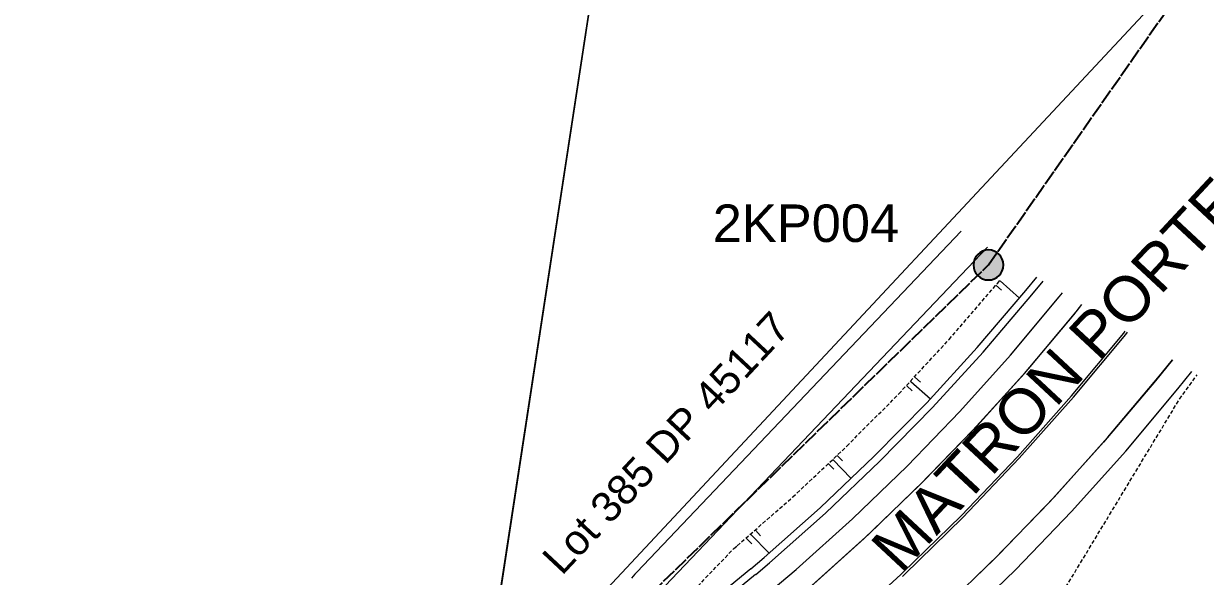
# Model space of a CAD drawing. Header units: metres. Extents: x 268878 to 269469, y 6087458 to 6088814.
# Drawn here: x 269123.2 to 269202, y 6088005.4 to 6088042.2 of the extents above; entities that cross this region are included whole.
import ezdxf
from ezdxf.enums import TextEntityAlignment as Align

# ---------------------------------------------------------------- set-up
doc = ezdxf.new("R2010")
doc.units = ezdxf.units.M
doc.linetypes.add('Cable Exist OH', pattern=[1, 1, 0])
doc.linetypes.add('DASHED2', pattern=[0.375, 0.25, -0.125])
doc.layers.get('0').update_dxf_attribs({"color": 6})
for name, color, linetype, lineweight in [('Cadastre Developer_SP_NEW', 2, 'Continuous', 5), ('Cadastre Land Parcels_SP_EXT', 9, 'Continuous', 5), ('Cadastre Roads_SP_EXT', 9, 'Continuous', 5)]:
    doc.layers.add(name, color=color, linetype=linetype, lineweight=lineweight)
for name, color, linetype in [('Mains_HV_MOD', 3, 'Continuous'), ('Mains_LV_MOD', 3, 'Continuous'), ('SupportsUG_HV_MOD', 3, 'Continuous')]:
    doc.layers.add(name, color=color, linetype=linetype)
doc.styles.add('AGI32-Arial', font='arial.ttf')
doc.styles.add('POLE_LABEL', font='arial.ttf')
doc.styles.get("Standard").update_dxf_attribs({"font": 'arial.ttf'})

# ---------------------------------------------------------------- blocks, each defined once
blk = doc.blocks.new('POLE_EXT')
blk.add_hatch(color=256).paths.add_polyline_path([(-1, 0, 1), (1, 0, 1)])
blk.add_lwpolyline([(-1, 0, 1), (1, 0, 1)], format="xyb", close=True)
for tag, height, flags, p in [('pNumber', 2.5, 8, (-17.84, 2.067)), ('OWNED_BY', 0.2, 9, (1.355, -0.4)), ('SPECIAL_USE', 0.2, 9, (1.355, -0.8)), ('PARENT', 0.2, 9, (1.355, -0.6)), ('cLV', 0.2, 9, (1.355, -1.4)), ('STATE', 0.2, 9, (1.355, -1)), ('hDepth', 0.2, 9, (1.355, -1.6)), ('USAGE', 0.2, 9, (1.355, -1.2)), ('cHV', 0.2, 9, (1.355, -2)), ('hDia', 0.2, 9, (1.355, -1.8)), ('LBRACKET', 0.2, 9, (1.355, -2.2)), ('LExisting', 0.2, 9, (1.355, -2.4)), ('LANTNUMBER', 0.2, 9, (1.355, -2.6)), ('LOther', 0.2, 9, (1.355, -2.8)), ('LRemove', 0.2, 9, (1.355, -3)), ('LEGEND', 0.2, 9, (1.355, -3.2)), ('cLinedev', 0.2, 9, (1.355, -3.4)), ('pExisting', 0.2, 9, (1.355, -3.8)), ('LOCATION', 0.2, 9, (1.355, -3.6)), ('PFNUMBER', 0.2, 9, (1.355, -4)), ('pFooting', 0.2, 9, (1.355, -4.4)), ('pNew', 0.2, 9, (1.355, -4.6)), ('NEWPFNUMBER', 0.2, 9, (1.355, -4.2)), ('pRelocate', 0.2, 9, (1.355, -5)), ('pRemove', 0.2, 9, (1.355, -5.2)), ('pReplace', 0.2, 9, (1.355, -5.4)), ('pStay', 0.2, 9, (1.355, -5.6)), ('cspan', 0.2, 9, (1.355, -6)), ('STREETNAME', 0.2, 9, (1.355, -6.2)), ('SUBURB', 0.2, 9, (1.355, -6.4)), ('pType', 0.2, 9, (1.355, -5.8)), ('OPERATED_BY', 0.2, 9, (1.355, -7.014)), ('NOTES', 0.2, 9, (1.355, -6.6)), ('MAINTAINED_BY', 0.2, 9, (1.355, -6.814))]:
    blk.add_attdef(tag, text='', height=height, dxfattribs=dict(flags=flags)).set_placement(p, align=Align.MIDDLE_LEFT)
at = {"style": 'POLE_LABEL'}
for tag, height, flags, p in [('ASSET_NUM', 2.5, 8, (2, 2)), ('STRUCTURE_PLANT_NUMBER', 0.2, 9, (1.355, 0.028)), ('STREET_CODE', 0.2, 9, (1.355, -0.2))]:
    blk.add_attdef(tag, text='', height=height, dxfattribs=dict(at, flags=flags)).set_placement(p, align=Align.MIDDLE_LEFT)
at = {"flags": 1}
blk.add_attdef('Z', (1.355, -7.328), '', height=0.2, dxfattribs=at)

msp = doc.modelspace()

# ---------------------------------------------------------------- linework, layer by layer
at = {"layer": 'Cadastre Developer_SP_NEW', "color": 251, "linetype": 'Continuous', "lineweight": 0}
for p, q in [((269187.54223, 6088026.11356), (269188.12507, 6088026.91932)), ((269188.04927, 6088024.76607), (269188.42384, 6088024.43469)), ((269188.32068, 6088025.06002), (269189.6263, 6088023.90497)), ((269182.3681, 6088018.34973), (269183.67372, 6088017.19468)), ((269182.63951, 6088018.64369), (269183.01408, 6088018.31231)), ((269153.76203, 6087996.21503), (269157.0499, 6088017.56333)), ((269182.09669, 6088018.05578), (269182.47126, 6088017.7244)), ((269177.46914, 6088013.40984), (269177.81839, 6088013.05188)), ((269176.88466, 6088012.86333), (269177.23391, 6088012.50537)), ((269177.1769, 6088013.13658), (269178.39427, 6088011.88887)), ((269171.42164, 6088007.8777), (269171.77089, 6088007.51974)), ((269171.71388, 6088008.15096), (269172.93126, 6088006.90324)), ((269172.00612, 6088008.42421), (269172.35538, 6088008.06625)), ((269171.70657, 6088005.8596), (269162.37003, 6087998.20613)), ((269172.02355, 6088005.47292), (269162.68701, 6087997.81944))]:
    msp.add_line(p, q, dxfattribs=at)
at = {"layer": 'Cadastre Developer_SP_NEW', "color": 251, "linetype": 'DASHED2', "lineweight": 0}
for p, q in [((269200.28748, 6088017.17711), (269201.45578, 6088018.79219)), ((269191.93862, 6088003.36497), (269200.28748, 6088017.17711)), ((269163.49846, 6087999.83348), (269170.57193, 6088007.20635))]:
    msp.add_line(p, q, dxfattribs=at)
at = {"layer": 'Cadastre Developer_SP_NEW', "color": 251, "linetype": 'Continuous', "lineweight": 0}
for points in [[(269185.73192, 6088028.37831, 0), (269164.10764, 6088005.64174, 0), (269164.0891, 6088005.62215, 0), (269163.97175, 6088005.49297, 0), (269163.85897, 6088005.35978, 0), (269163.75091, 6088005.22273, 0)], [(269161.34079, 6087996.24592, 0), (269165.05637, 6088003.55536, 0), (269165.06374, 6088003.56977, 0), (269165.11331, 6088003.66201, 0), (269165.16607, 6088003.75246, 0), (269165.22196, 6088003.84102, 0), (269165.2809, 6088003.92757, 0), (269165.34282, 6088004.01201, 0), (269165.40766, 6088004.09424, 0), (269165.47532, 6088004.17416, 0), (269165.54574, 6088004.25166, 0), (269165.55686, 6088004.26342, 0), (269187.47902, 6088027.31319, 0)], [(269171.70657, 6088005.8596, 0), (269172.58868, 6088006.60891, 0), (269176.32252, 6088009.92139, 0), (269179.93847, 6088013.36216, 0), (269183.43214, 6088016.92702, 0), (269186.79927, 6088020.61164, 0), (269190.03576, 6088024.41153, 0), (269190.76712, 6088025.30858, 0)], [(269172.02872, 6088005.47722, 0), (269172.93922, 6088006.25082, 0), (269176.68534, 6088009.57575, 0), (269180.31313, 6088013.02939, 0), (269183.81819, 6088016.60753, 0), (269187.19623, 6088020.30582, 0), (269190.44315, 6088024.11975, 0), (269191.19779, 6088025.04602, 0)], [(269170.5694, 6088002.3309, 0), (269170.83995, 6088002.54953, 0), (269174.71652, 6088005.80345, 0), (269178.47716, 6088009.19067, 0), (269182.11731, 6088012.70708, 0), (269185.63251, 6088016.34839, 0), (269189.0185, 6088020.11015, 0), (269192.27113, 6088023.9878, 0), (269192.48967, 6088024.25842, 0)], [(269170.86816, 6088000.64805, 0), (269171.54051, 6088001.18705, 0), (269175.4642, 6088004.46625, 0), (269179.27106, 6088007.88039, 0), (269182.95645, 6088011.4253, 0), (269186.51587, 6088015.09667, 0), (269189.945, 6088018.89003, 0), (269193.23966, 6088022.80075, 0), (269193.78131, 6088023.47097, 0)], [(269171.51077, 6088001.16308, 0), (269171.86066, 6088001.446, 0), (269175.77512, 6088004.73622, 0), (269179.57236, 6088008.16104, 0), (269183.24777, 6088011.7163, 0), (269186.79687, 6088015.39766, 0), (269190.21532, 6088019.20064, 0), (269193.49897, 6088023.12061, 0), (269193.78131, 6088023.47097, 0)], [(269181.70123, 6088005.47002, 0), (269181.82567, 6088005.5873, 0), (269185.71697, 6088009.38928, 0), (269189.4732, 6088013.32475, 0), (269193.0898, 6088017.38892, 0), (269196.56236, 6088021.57683, 0), (269196.66912, 6088021.7104, 0)], [(269181.81091, 6088005.35352, 0), (269181.94286, 6088005.47789, 0), (269185.8379, 6088009.28403, 0), (269189.59773, 6088013.22379, 0), (269193.21778, 6088017.29236, 0), (269196.69364, 6088021.48479, 0), (269196.80683, 6088021.62644, 0)], [(269199.80613, 6088019.79791, 0), (269198.67445, 6088018.38906, 0), (269195.22252, 6088014.29135, 0), (269191.62969, 6088010.31662, 0), (269187.90032, 6088006.46969, 0), (269184.03898, 6088002.75525, 0), (269182.70776, 6088001.5332, 0), (269182.16939, 6088001.03756, 0), (269180.91509, 6087999.82405, 0), (269179.70391, 6087998.56751, 0), (269178.53732, 6087997.26946, 0), (269177.41673, 6087995.93149, 0), (269176.34353, 6087994.55523, 0), (269175.31901, 6087993.14234, 0), (269174.34443, 6087991.69457, 0), (269173.42096, 6087990.21366, 0), (269172.54974, 6087988.70143, 0), (269172.20025, 6087988.0585, 0)], [(269179.34783, 6087998.57324, 0), (269180.38265, 6087999.46641, 0), (269184.36101, 6088003.05525, 0), (269188.21169, 6088006.78074, 0), (269191.93001, 6088010.63834, 0), (269195.51143, 6088014.62337, 0), (269198.9516, 6088018.73095, 0), (269199.80613, 6088019.79791, 0)], [(269180.32286, 6087997.43336, 0), (269181.43789, 6087998.39635, 0), (269185.45295, 6088002.02267, 0), (269189.339, 6088005.78689, 0), (269193.09132, 6088009.68445, 0), (269196.70532, 6088013.71058, 0), (269200.17662, 6088017.86039, 0), (269201.09659, 6088019.01117, 0)], [(269181.70143, 6088005.47021, 0), (269180.90721, 6088004.73644, 0), (269176.98963, 6088001.26712, 0), (269176.16521, 6088000.56745, 0), (269175.92393, 6088000.36287, 0), (269174.61425, 6087999.20513, 0), (269173.34577, 6087998.00239, 0), (269172.12003, 6087996.75612, 0), (269170.93854, 6087995.46782, 0), (269170.72958, 6087995.23033, 0)]]:
    msp.add_polyline3d(points, dxfattribs=at)
at = {"layer": 'Cadastre Developer_SP_NEW', "color": 251, "linetype": 'DASHED2', "lineweight": 0}
msp.add_polyline3d([(269170.57193, 6088007.20635, 0), (269170.80158, 6088007.40024, 0), (269174.50888, 6088010.64987, 0), (269178.10052, 6088014.0269, 0), (269181.57211, 6088017.52721, 0), (269184.91942, 6088021.14656, 0), (269188.13839, 6088024.88051, 0), (269188.33038, 6088025.11175, 0)], dxfattribs=at)
at = {"layer": 'Cadastre Land Parcels_SP_EXT', "linetype": 'Continuous'}
msp.add_lwpolyline([(269125.79699, 6087981.63202), (269153.76203, 6087996.21503), (269260.44196, 6088694.68004), (269274.02698, 6088783.63196), (269236.32097, 6088789.22898), (269070.19699, 6088813.88703), (269058.71199, 6088739.03202), (269019.81799, 6088485.53799), (268994.06196, 6088317.67298), (268979.61604, 6088223.518), (268973.05496, 6088180.75804), (269116.13004, 6088158.89704), (269114.17303, 6088146.09596), (269061.16799, 6088127.31), (269026.44002, 6088060.87901), (269033.77604, 6088002.89899), (269035.40701, 6087968.54104), (269095.65401, 6087965.912), (269125.79699, 6087981.63202)], close=True, dxfattribs=at)
msp.add_lwpolyline([(269260.44196, 6088694.68004), (269153.76203, 6087996.21503), (269154.89702, 6087996.80704), (269162.456, 6088004.90104), (269202.57596, 6088047.867), (269336.82997, 6088281.09903), (269373.80203, 6088329.35497), (269409.14701, 6088353.15902)], dxfattribs=at)
at = {"layer": 'Mains_HV_MOD', "linetype": 'Cable Exist OH'}
msp.add_lwpolyline([(269154.8624, 6087994.27626), (269187.54223, 6088026.11356), (269227.59297, 6088083.32103)], dxfattribs=at)
at = {"layer": 'Mains_LV_MOD', "linetype": 'Cable Exist OH'}
msp.add_lwpolyline([(269154.8624, 6087994.27626), (269187.54223, 6088026.11356), (269227.59297, 6088083.32103)], dxfattribs=at)

# ---------------------------------------------------------------- block references
at = {"layer": 'SupportsUG_HV_MOD'}
ref = msp.add_blockref('POLE_EXT', (269187.54223, 6088026.11356), dxfattribs=at)
ref.add_attrib('ASSET_NUM', '2KP004', dxfattribs={"layer": '0', "height": 2.5, "style": 'POLE_LABEL'}).set_placement((269181.59096, 6088026.89861), align=Align.BOTTOM_RIGHT)

# ---------------------------------------------------------------- texts
at = {"layer": 'Cadastre Developer_SP_NEW', "color": 251, "linetype": 'Continuous', "lineweight": 0, "insert": (269157.6425, 6088006.71469), "char_height": 2, "attachment_point": 1, "rotation": 46.96, "style": 'AGI32-Arial'}
msp.add_mtext('Lot 385 DP 45117', dxfattribs=at)
at = {"layer": 'Cadastre Roads_SP_EXT'}
msp.add_text('MATRON PORTER DR', height=3, rotation=47.04, dxfattribs=at).set_placement((269181.70123, 6088005.47002))

doc.saveas('drawing.dxf')
